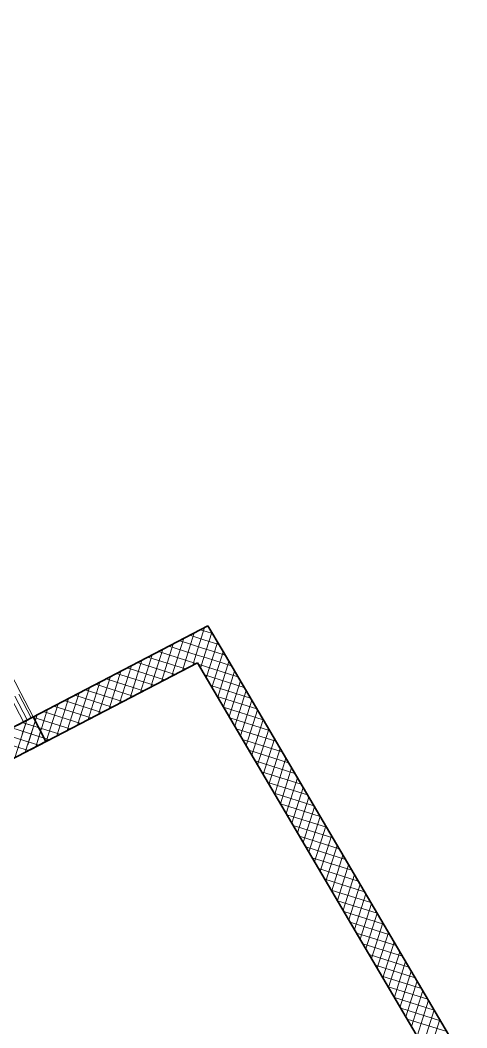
# Model space of a CAD drawing. Header units: metres. Extents: x 2740299.3 to 2740354.3, y 1267793.1 to 1267844.4.
# Drawn here: x 2740343.98 to 2740347.99, y 1267805.28 to 1267814.33 of the extents above; entities that cross this region are included whole.
import ezdxf

# ---------------------------------------------------------------- set-up
doc = ezdxf.new("R2010")
doc.units = ezdxf.units.M
doc.layers.add('grundriss', color=7, linetype='Continuous', true_color=0x000000)

msp = doc.modelspace()

# ---------------------------------------------------------------- linework, layer by layer
at = {"layer": 'grundriss', "color": 7, "linetype": 'Continuous', "lineweight": 18}
for p, q in [((2740343.9843, 1267808.2817), (2740335.8045, 1267824.0007)), ((2740343.9832, 1267808.2811), (2740344.094, 1267808.0682))]:
    msp.add_line(p, q, dxfattribs=at)
at = {"layer": 'grundriss', "color": 7, "linetype": 'Continuous', "lineweight": 35}
for p, q in [((2740345.666, 1267808.8863), (2740343.9537, 1267807.9952)), ((2740345.666, 1267808.8863), (2740345.7931, 1267808.6706)), ((2740354.2826, 1267794.2603), (2740345.7931, 1267808.6706)), ((2740344.0691, 1267807.7735), (2740345.571, 1267808.555)), ((2740345.571, 1267808.555), (2740354.0672, 1267794.1334)), ((2740344.094, 1267808.0682), (2740339.5346, 1267805.6958)), ((2740344.094, 1267808.0682), (2740344.2094, 1267807.8464)), ((2740339.65, 1267805.474), (2740344.2094, 1267807.8464))]:
    msp.add_line(p, q, dxfattribs=at)
at = {"layer": 'grundriss', "color": 18, "linetype": 'Continuous', "lineweight": 0, "true_color": 0x000000}
for p, q in [((2740345.4976, 1267808.6796), (2740345.5426, 1267808.822)), ((2740345.5034, 1267808.8016), (2740345.6303, 1267808.7616)), ((2740345.5489, 1267808.5927), (2740345.6366, 1267808.871)), ((2740345.5975, 1267808.8506), (2740345.651, 1267808.8337)), ((2740345.6244, 1267808.5828), (2740345.7013, 1267808.8265)), ((2740345.651, 1267808.8337), (2740345.7075, 1267808.8159)), ((2740345.248, 1267808.3869), (2740345.3544, 1267808.7241)), ((2740345.3152, 1267808.7037), (2740345.5218, 1267808.6385)), ((2740345.3421, 1267808.4359), (2740345.4464, 1267808.7665)), ((2740345.4093, 1267808.7527), (2740345.4649, 1267808.7351)), ((2740345.4464, 1267808.7665), (2740345.4485, 1267808.7731)), ((2740345.4649, 1267808.7351), (2740345.6096, 1267808.6895)), ((2740345.6303, 1267808.7616), (2740345.7644, 1267808.7193)), ((2740345.7185, 1267808.6317), (2740345.7525, 1267808.7396)), ((2740345.0598, 1267808.289), (2740345.1662, 1267808.6262)), ((2740345.1539, 1267808.338), (2740345.2603, 1267808.6751)), ((2740345.2211, 1267808.6547), (2740345.5583, 1267808.5484)), ((2740345.4362, 1267808.4848), (2740345.4976, 1267808.6796)), ((2740345.5218, 1267808.6385), (2740345.5889, 1267808.6173)), ((2740345.5889, 1267808.6173), (2740345.6524, 1267808.5973)), ((2740345.6096, 1267808.6895), (2740345.7465, 1267808.6463)), ((2740345.6513, 1267808.4188), (2740345.7185, 1267808.6317)), ((2740345.7025, 1267808.3319), (2740345.8037, 1267808.6526)), ((2740345.7465, 1267808.6463), (2740345.8213, 1267808.6227)), ((2740344.8717, 1267808.1911), (2740344.978, 1267808.5282)), ((2740344.9657, 1267808.24), (2740345.0721, 1267808.5772)), ((2740345.0329, 1267808.5568), (2740345.3701, 1267808.4504)), ((2740345.127, 1267808.6058), (2740345.4642, 1267808.4994)), ((2740345.5303, 1267808.5338), (2740345.5489, 1267808.5927)), ((2740345.5788, 1267808.5419), (2740345.9351, 1267808.4295)), ((2740345.6001, 1267808.5057), (2740345.6244, 1267808.5828)), ((2740345.6524, 1267808.5973), (2740345.8782, 1267808.5261)), ((2740345.7537, 1267808.2449), (2740345.8549, 1267808.5657)), ((2740344.6835, 1267808.0931), (2740344.7898, 1267808.4303)), ((2740344.7776, 1267808.1421), (2740344.8839, 1267808.4793)), ((2740344.8447, 1267808.4589), (2740345.1819, 1267808.3525)), ((2740344.9388, 1267808.5079), (2740345.276, 1267808.4015)), ((2740345.6357, 1267808.4453), (2740345.9921, 1267808.3329)), ((2740345.8049, 1267808.158), (2740345.9061, 1267808.4787)), ((2740344.5894, 1267808.0442), (2740344.6958, 1267808.3814)), ((2740344.6566, 1267808.361), (2740344.9937, 1267808.2546)), ((2740344.7507, 1267808.4099), (2740345.0878, 1267808.3036)), ((2740345.6926, 1267808.3487), (2740346.049, 1267808.2363)), ((2740345.8562, 1267808.071), (2740345.9573, 1267808.3918)), ((2740343.932, 1267808.2545), (2740344.0428, 1267808.0416)), ((2740343.9653, 1267808.2718), (2740344.0761, 1267808.0589)), ((2740344.4012, 1267807.9463), (2740344.5076, 1267808.2834)), ((2740344.4684, 1267808.263), (2740344.8056, 1267808.1567)), ((2740344.4953, 1267807.9952), (2740344.6017, 1267808.3324)), ((2740344.5625, 1267808.312), (2740344.8996, 1267808.2056)), ((2740345.7495, 1267808.2521), (2740346.1059, 1267808.1397)), ((2740345.9074, 1267807.9841), (2740346.0086, 1267808.3049)), ((2740343.8988, 1267808.2372), (2740344.0095, 1267808.0243)), ((2740344.213, 1267807.8483), (2740344.3194, 1267808.1855)), ((2740344.2802, 1267808.1651), (2740344.6174, 1267808.0588)), ((2740344.3071, 1267807.8973), (2740344.4135, 1267808.2345)), ((2740344.3743, 1267808.2141), (2740344.7115, 1267808.1077)), ((2740345.9586, 1267807.8972), (2740346.0598, 1267808.2179)), ((2740344.0461, 1267807.8177), (2740344.1312, 1267808.0876)), ((2740344.1189, 1267807.7994), (2740344.2253, 1267808.1366)), ((2740344.1861, 1267808.1162), (2740344.5233, 1267808.0098)), ((2740345.8064, 1267808.1555), (2740346.1628, 1267808.0431)), ((2740346.0098, 1267807.8102), (2740346.111, 1267808.131)), ((2740343.9308, 1267807.7015), (2740344.0371, 1267808.0386)), ((2740343.9971, 1267807.9118), (2740344.0371, 1267808.0386)), ((2740343.9979, 1267808.0182), (2740344.1439, 1267807.9722)), ((2740343.9979, 1267808.0182), (2740344.3351, 1267807.9119)), ((2740344.0249, 1267807.7504), (2740344.1134, 1267808.031)), ((2740344.092, 1267808.0672), (2740344.4292, 1267807.9608)), ((2740345.8633, 1267808.0589), (2740346.2197, 1267807.9465)), ((2740346.061, 1267807.7233), (2740346.1622, 1267808.044)), ((2740343.8098, 1267807.9203), (2740344.1469, 1267807.8139)), ((2740343.9038, 1267807.9693), (2740344.1929, 1267807.8781)), ((2740343.9797, 1267807.9454), (2740344.241, 1267807.8629)), ((2740344.1189, 1267807.7994), (2740344.1623, 1267807.9369)), ((2740345.9202, 1267807.9623), (2740346.2766, 1267807.8499)), ((2740346.1122, 1267807.6363), (2740346.2134, 1267807.9571)), ((2740343.7157, 1267807.8714), (2740344.0528, 1267807.765)), ((2740344.0286, 1267807.8513), (2740344.1469, 1267807.8139)), ((2740345.9771, 1267807.8657), (2740346.3335, 1267807.7533)), ((2740346.1635, 1267807.5494), (2740346.2646, 1267807.8702)), ((2740346.034, 1267807.7691), (2740346.3904, 1267807.6567)), ((2740346.2147, 1267807.4625), (2740346.3159, 1267807.7832)), ((2740346.0909, 1267807.6726), (2740346.4473, 1267807.5601)), ((2740346.2659, 1267807.3755), (2740346.3671, 1267807.6963)), ((2740346.1478, 1267807.576), (2740346.5042, 1267807.4635)), ((2740346.3171, 1267807.2886), (2740346.4183, 1267807.6094)), ((2740346.2047, 1267807.4794), (2740346.5611, 1267807.3669)), ((2740346.3683, 1267807.2017), (2740346.4695, 1267807.5224)), ((2740346.4195, 1267807.1147), (2740346.5207, 1267807.4355)), ((2740346.2616, 1267807.3828), (2740346.618, 1267807.2703)), ((2740346.4708, 1267807.0278), (2740346.572, 1267807.3485)), ((2740346.3185, 1267807.2862), (2740346.6749, 1267807.1737)), ((2740346.522, 1267806.9408), (2740346.6232, 1267807.2616)), ((2740346.3754, 1267807.1896), (2740346.7318, 1267807.0771)), ((2740346.5732, 1267806.8539), (2740346.6744, 1267807.1747)), ((2740346.4324, 1267807.093), (2740346.7887, 1267806.9806)), ((2740346.6244, 1267806.767), (2740346.7256, 1267807.0877)), ((2740346.4893, 1267806.9964), (2740346.8457, 1267806.884)), ((2740346.6756, 1267806.68), (2740346.7768, 1267807.0008)), ((2740346.5462, 1267806.8998), (2740346.9026, 1267806.7874)), ((2740346.7269, 1267806.5931), (2740346.828, 1267806.9138)), ((2740346.6031, 1267806.8032), (2740346.9595, 1267806.6908)), ((2740346.7781, 1267806.5061), (2740346.8793, 1267806.8269)), ((2740346.8293, 1267806.4192), (2740346.9305, 1267806.74)), ((2740346.66, 1267806.7066), (2740347.0164, 1267806.5942)), ((2740346.8805, 1267806.3323), (2740346.9817, 1267806.653)), ((2740346.7169, 1267806.61), (2740347.0733, 1267806.4976)), ((2740346.9317, 1267806.2453), (2740347.0329, 1267806.5661)), ((2740346.7738, 1267806.5134), (2740347.1302, 1267806.401)), ((2740346.9829, 1267806.1584), (2740347.0841, 1267806.4792)), ((2740346.8307, 1267806.4168), (2740347.1871, 1267806.3044)), ((2740347.0342, 1267806.0715), (2740347.1353, 1267806.3922)), ((2740346.8876, 1267806.3202), (2740347.244, 1267806.2078)), ((2740347.0854, 1267805.9845), (2740347.1866, 1267806.3053)), ((2740346.9445, 1267806.2236), (2740347.3009, 1267806.1112)), ((2740347.1366, 1267805.8976), (2740347.2378, 1267806.2183)), ((2740347.0014, 1267806.127), (2740347.3578, 1267806.0146)), ((2740347.1878, 1267805.8106), (2740347.289, 1267806.1314)), ((2740347.0583, 1267806.0304), (2740347.4147, 1267805.918)), ((2740347.239, 1267805.7237), (2740347.3402, 1267806.0445)), ((2740347.1152, 1267805.9338), (2740347.4716, 1267805.8214)), ((2740347.2902, 1267805.6368), (2740347.3914, 1267805.9575)), ((2740347.1721, 1267805.8372), (2740347.5285, 1267805.7248)), ((2740347.3415, 1267805.5498), (2740347.4427, 1267805.8706)), ((2740347.229, 1267805.7406), (2740347.5854, 1267805.6282)), ((2740347.3927, 1267805.4629), (2740347.4939, 1267805.7836)), ((2740347.286, 1267805.6441), (2740347.6423, 1267805.5316)), ((2740347.4439, 1267805.3759), (2740347.5451, 1267805.6967)), ((2740347.3429, 1267805.5475), (2740347.6992, 1267805.435)), ((2740347.4951, 1267805.289), (2740347.5963, 1267805.6098)), ((2740347.3998, 1267805.4509), (2740347.7562, 1267805.3384)), ((2740347.5463, 1267805.2021), (2740347.6475, 1267805.5228)), ((2740347.4567, 1267805.3543), (2740347.8131, 1267805.2418)), ((2740347.5976, 1267805.1151), (2740347.6987, 1267805.4359)), ((2740347.6488, 1267805.0282), (2740347.75, 1267805.349))]:
    msp.add_line(p, q, dxfattribs=at)

doc.saveas('drawing.dxf')
